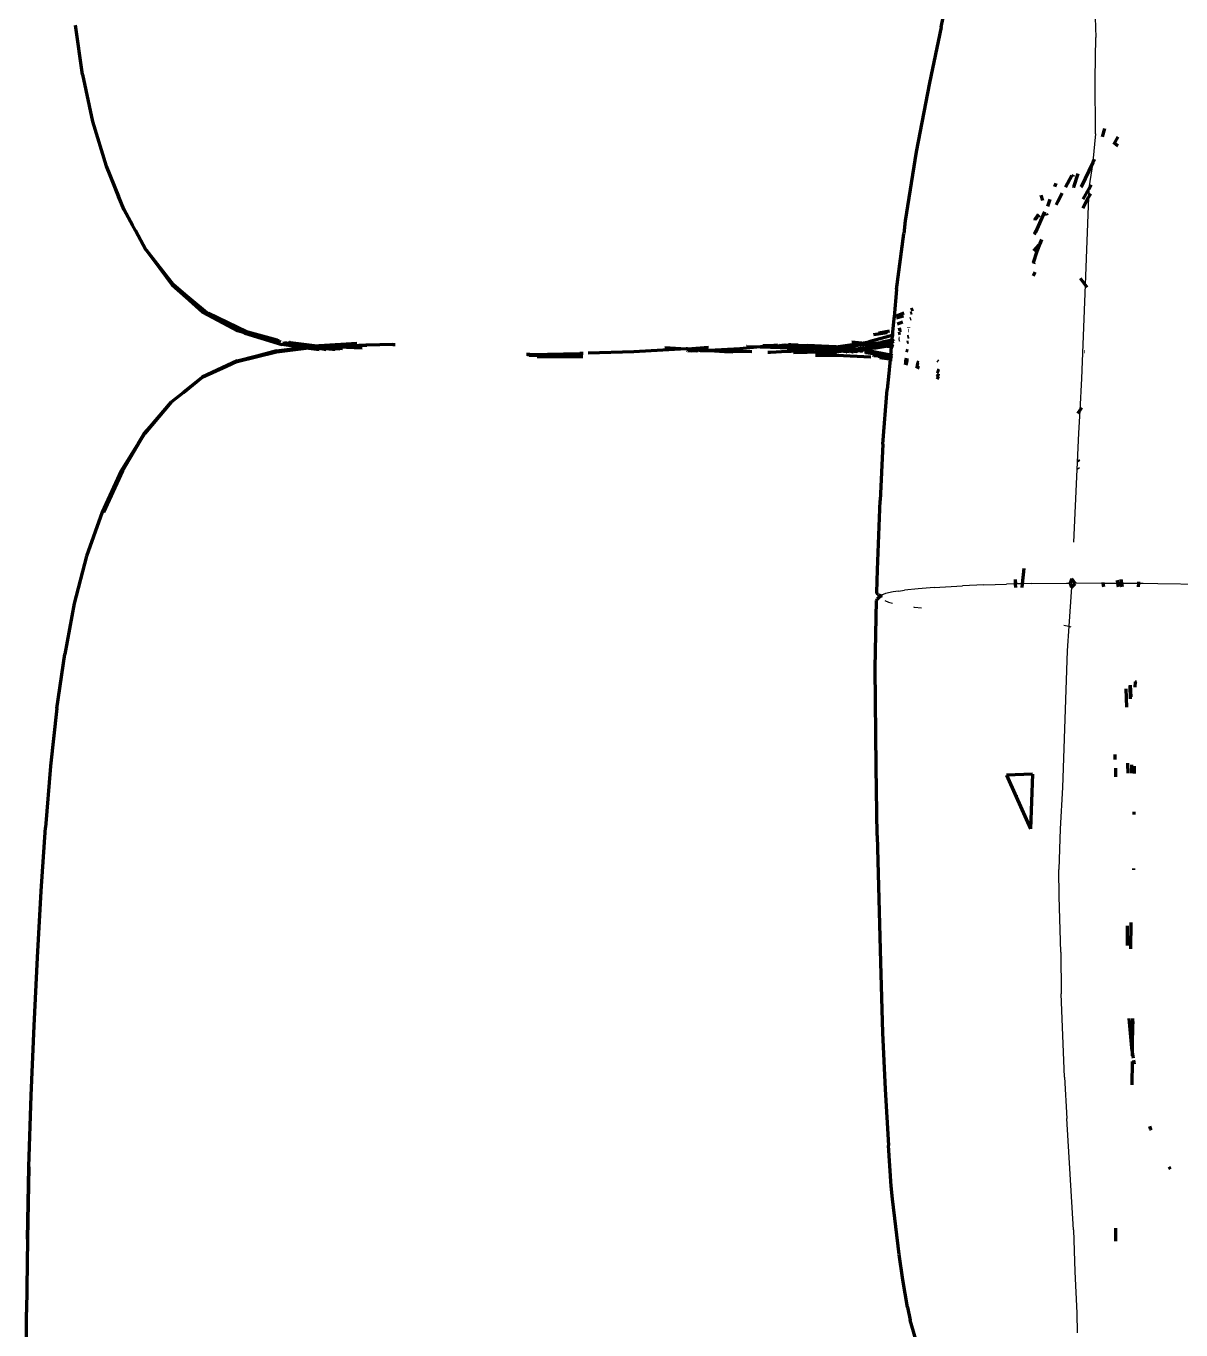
# Model space of a CAD drawing. Header units: millimetres. Extents: x 4307 to 31003, y 2809 to 20009.
# Drawn here: x 6837.9 to 7088.3, y 8892.2 to 9174.7 of the extents above; entities that cross this region are included whole.
import ezdxf

# ---------------------------------------------------------------- set-up
doc = ezdxf.new("R2010")
doc.units = ezdxf.units.MM
doc.layers.add('ProfileEdges', color=7, linetype='Continuous')

msp = doc.modelspace()

# ---------------------------------------------------------------- linework, layer by layer
for p, q in [((7069.41, 9187.16), (7069.86, 9172.3)), ((7069.72, 9163.37), (7069.86, 9172.3)), ((7069.82, 9151.41), (7069.72, 9163.37)), ((7069.82, 9151.41), (7069.22, 9145.41)), ((7069.19, 9145.21), (7068.38, 9139.67)), ((7069.21, 9145.26), (7069.19, 9145.21)), ((7069.22, 9145.41), (7069.21, 9145.26)), ((7068.37, 9139.43), (7068.31, 9137.63)), ((7068.38, 9139.67), (7068.37, 9139.43)), ((7068.31, 9137.63), (7067.57, 9118.66)), ((7067.57, 9118.66), (7066.79, 9098.33)), ((7066.79, 9098.33), (7066.39, 9091.45)), ((7066.39, 9091.45), (7066.1, 9086.53)), ((7066.1, 9086.53), (7065.04, 9062.9)), ((7053.98, 9053.88), (7052.47, 9053.84)), ((7055.88, 9053.94), (7053.98, 9053.88)), ((7055.88, 9053.94), (7063.5, 9054.04)), ((7063.5, 9054.04), (7064.3, 9053.99)), ((7065.69, 9054.06), (7065.42, 9053.97)), ((7065.69, 9054.06), (7071.41, 9054.04)), ((7071.41, 9054.04), (7074.6, 9054.03)), ((7074.6, 9054.03), (7074.68, 9054.03)), ((7074.68, 9054.03), (7075.39, 9054.02)), ((7075.39, 9054.02), (7075.5, 9054.02)), ((7075.5, 9054.02), (7079.19, 9054.01)), ((7079.19, 9054.01), (7080.12, 9054)), ((7080.12, 9054), (7083.32, 9053.94)), ((7083.32, 9053.94), (7093.22, 9053.77)), ((7024.27, 9051.76), (7023.37, 9051.38)), ((7025.91, 9052.11), (7024.27, 9051.76)), ((7027.07, 9052.3), (7025.91, 9052.11)), ((7027.07, 9052.3), (7028.39, 9052.47)), ((7031.33, 9052.77), (7028.39, 9052.47)), ((7034.78, 9053.04), (7031.33, 9052.77)), ((7034.78, 9053.04), (7040.95, 9053.46)), ((7045.61, 9053.67), (7040.95, 9053.46)), ((7045.61, 9053.67), (7050.48, 9053.78)), ((7052.41, 9053.84), (7050.48, 9053.78)), ((7052.47, 9053.84), (7052.41, 9053.84)), ((7064.56, 9053.17), (7064.02, 9044.67)), ((7024.11, 9050.24), (7024.87, 9049.87)), ((7024.87, 9049.87), (7025.76, 9049.65)), ((7030.52, 9048.76), (7030.39, 9048.79)), ((7032.04, 9048.57), (7030.52, 9048.76)), ((7062.91, 9044.93), (7064.02, 9044.67)), ((7064.02, 9044.67), (7063.68, 9039.33)), ((7064.02, 9044.67), (7064.47, 9044.56)), ((7063.68, 9039.33), (7062.61, 9009.69)), ((7078.79, 9032.41), (7078.45, 9032.62)), ((7062.61, 9009.69), (7062.15, 9000.74)), ((7062.15, 9000.74), (7061.84, 8991.94)), ((7061.95, 8986.1), (7061.84, 8991.94)), ((7062.27, 8974.03), (7061.95, 8986.1)), ((7062.27, 8974.03), (7062.38, 8965.03)), ((7063.11, 8946.97), (7062.38, 8965.03)), ((7063.11, 8946.97), (7063.56, 8937.96)), ((7065.04, 8913.88), (7063.56, 8937.96)), ((7065.04, 8913.88), (7065.31, 8904.86)), ((7065.31, 8904.86), (7065.78, 8895.83)), ((7065.78, 8895.83), (7065.83, 8891.57))]:
    msp.add_line(p, q)
at = {"layer": 'ProfileEdges', "lineweight": 211}
for p, q in [((7036.31, 9174.54), (7038.87, 9186.61)), ((6850.11, 9164.26), (6848.62, 9174.95)), ((7036.31, 9174.54), (7033.78, 9162.42)), ((6850.11, 9164.26), (6852.27, 9154.1)), ((7033.78, 9162.42), (7030.91, 9147.52)), ((6852.27, 9154.1), (6855.22, 9144.37)), ((7071.76, 9152.53), (7071.21, 9150.72)), ((7073.74, 9149.06), (7074.69, 9150.76)), ((7030.91, 9147.52), (7028.55, 9132.54)), ((7074.29, 9148.7), (7074.63, 9149.32)), ((6855.22, 9144.37), (6857.93, 9137.82)), ((6857.93, 9137.82), (6855.34, 9144.37)), ((7069.19, 9145.21), (7066.72, 9139.93)), ((7069.51, 9145.91), (7069.21, 9145.26)), ((7064.68, 9142.35), (7063.32, 9139.85)), ((7065, 9142.51), (7064.87, 9142.24)), ((7066, 9142.72), (7065.06, 9139.84)), ((7061.16, 9140.62), (7060.89, 9139.88)), ((7065.04, 9139.79), (7065.01, 9139.72)), ((7066.72, 9139.93), (7066.64, 9139.81)), ((7067.13, 9137.2), (7068.37, 9139.43)), ((7068.37, 9139.43), (7068.89, 9140.36)), ((6857.93, 9137.82), (6859.07, 9134.95)), ((6859.12, 9134.95), (6857.93, 9137.82)), ((7057.97, 9138.12), (7058.32, 9136.93)), ((7059.92, 9137.18), (7059.37, 9135.66)), ((7061.29, 9135.98), (7061.62, 9136.74)), ((7062.6, 9138.55), (7061.62, 9136.74)), ((7068.31, 9137.63), (7067.06, 9135.31)), ((7068.72, 9138.41), (7068.31, 9137.63)), ((6859.12, 9134.95), (6859.07, 9134.95)), ((6859.07, 9134.95), (6860.95, 9131.58)), ((6860.95, 9131.58), (6859.12, 9134.95)), ((7056.65, 9132.86), (7057.47, 9133.98)), ((7057.09, 9133.24), (7056.65, 9132.86)), ((7056.83, 9130.1), (7058.83, 9134.49)), ((7057.18, 9133.38), (7057.09, 9133.24)), ((7057.28, 9133.49), (7057.18, 9133.38)), ((7057.35, 9133.57), (7057.28, 9133.49)), ((7057.35, 9133.57), (7057.64, 9133.87)), ((7059.13, 9134.12), (7059.23, 9133.79)), ((6861.59, 9130.43), (6860.95, 9131.58)), ((6863.84, 9126.26), (6861.59, 9130.43)), ((7028.55, 9132.54), (7028.22, 9129.75)), ((7056.87, 9130.37), (7056.55, 9129.8)), ((7056.65, 9132.86), (7056.64, 9132.65)), ((7026.67, 9117.67), (7028.22, 9129.75)), ((7056.43, 9126.04), (7057.61, 9127.37)), ((7056.55, 9129.61), (7056.83, 9130.1)), ((7057.15, 9125.95), (7057.8, 9127.61)), ((7057.8, 9127.61), (7057.61, 9127.37)), ((7057.8, 9127.61), (7058.15, 9128.52)), ((7058.02, 9127.89), (7057.8, 9127.61)), ((6863.84, 9126.26), (6863.88, 9126.25)), ((6863.88, 9126.25), (6863.94, 9126.24)), ((6863.94, 9126.24), (6869.81, 9118.68)), ((6864.5, 9125.43), (6863.94, 9126.24)), ((6865.62, 9123.93), (6864.5, 9125.43)), ((7056.35, 9123.47), (7057.15, 9125.95)), ((6869.53, 9118.7), (6865.62, 9123.93)), ((6869.59, 9118.72), (6865.62, 9123.93)), ((7056.41, 9123.42), (7056.35, 9123.25)), ((7056.26, 9120.59), (7056.69, 9121.39)), ((7066.49, 9120.14), (7067.57, 9118.66)), ((6869.53, 9118.7), (6869.59, 9118.72)), ((6876.16, 9112.72), (6869.53, 9118.7)), ((6869.53, 9118.7), (6876.19, 9112.78)), ((6876.19, 9112.78), (6869.59, 9118.72)), ((6876.86, 9112.65), (6869.81, 9118.68)), ((6869.81, 9118.68), (6877.1, 9112.64)), ((7026.67, 9117.67), (7026.11, 9111.7)), ((7067.57, 9118.66), (7067.93, 9118.19)), ((7030.24, 9113.41), (7029.75, 9113.15)), ((6876.19, 9112.78), (6876.16, 9112.72)), ((6876.16, 9112.72), (6883.72, 9108.71)), ((6876.16, 9112.72), (6883.72, 9108.86)), ((6876.19, 9112.78), (6883.72, 9108.86)), ((6876.86, 9112.65), (6879.24, 9111.47)), ((6877.1, 9112.64), (6877.2, 9112.59)), ((6877.2, 9112.59), (6877.45, 9112.44)), ((6879.24, 9111.47), (6877.45, 9112.44)), ((6885.12, 9108.57), (6877.45, 9112.44)), ((6877.45, 9112.44), (6885.61, 9108.55)), ((6885.67, 9108.47), (6877.45, 9112.44)), ((6879.24, 9111.47), (6885.12, 9108.57)), ((6884.41, 9108.67), (6879.24, 9111.47)), ((7026.08, 9111.38), (7025.73, 9107.71)), ((7026.11, 9111.7), (7025.94, 9111.63)), ((7026.01, 9111.36), (7026.08, 9111.38)), ((7026.11, 9111.7), (7026.08, 9111.38)), ((7026.08, 9111.38), (7026.19, 9111.42)), ((7026.22, 9111.74), (7026.11, 9111.7)), ((7028.26, 9112.54), (7026.57, 9111.88)), ((7026.61, 9111.53), (7028.16, 9111.96)), ((7027.92, 9110.58), (7026.77, 9110.13)), ((7029.73, 9111.29), (7029.52, 9111.21)), ((7029.67, 9112.5), (7030.06, 9112.67)), ((6883.72, 9108.86), (6883.79, 9108.84)), ((6885.05, 9108.33), (6883.72, 9108.71)), ((6883.79, 9108.84), (6883.99, 9108.78)), ((6883.99, 9108.78), (6884.03, 9108.77)), ((6884.03, 9108.77), (6884.41, 9108.67)), ((6884.41, 9108.67), (6884.44, 9108.65)), ((6884.44, 9108.65), (6892.52, 9106.48)), ((6892.18, 9106.48), (6884.44, 9108.65)), ((6885.05, 9108.33), (6884.44, 9108.65)), ((6886.9, 9107.79), (6885.05, 9108.33)), ((6885.3, 9108.19), (6885.05, 9108.33)), ((6885.18, 9108.55), (6885.12, 9108.57)), ((6885.38, 9108.45), (6885.18, 9108.55)), ((6885.3, 9108.19), (6893.37, 9105.75)), ((6885.38, 9108.45), (6892.52, 9106.48)), ((6885.61, 9108.55), (6885.91, 9108.47)), ((6885.67, 9108.47), (6892.7, 9106.57)), ((6885.95, 9108.46), (6892.35, 9106.76)), ((6886.9, 9107.79), (6887.05, 9107.75)), ((7025.73, 9107.71), (7020.67, 9106.28)), ((7021.64, 9107.89), (7024.59, 9108.36)), ((7022.83, 9108.26), (7025.15, 9108.66)), ((7025.73, 9107.71), (7025.64, 9106.7)), ((7025.86, 9107.74), (7025.73, 9107.71)), ((7026.17, 9107.83), (7026.08, 9107.81)), ((7027.52, 9108.21), (7027.01, 9108.07)), ((7027.03, 9108.99), (7027.67, 9109.1)), ((7027.3, 9108.79), (7027.63, 9108.85)), ((7029.22, 9108.75), (7029.31, 9108.8)), ((7029.33, 9109.25), (7029.28, 9109.24)), ((7029.3, 9109.38), (7029.33, 9109.39)), ((6892.15, 9104.35), (6897.91, 9105.08)), ((6899.12, 9104.91), (6892.15, 9104.09)), ((6899.12, 9104.91), (6892.15, 9104.12)), ((6892.18, 9106.48), (6892.52, 9106.48)), ((6892.52, 9106.48), (6892.72, 9106.45)), ((6892.72, 9106.45), (6892.81, 9106.41)), ((6892.81, 9106.41), (6892.93, 9106.39)), ((6892.93, 9106.39), (6892.97, 9106.42)), ((6893.14, 9106.33), (6892.97, 9106.42)), ((6897.91, 9105.08), (6893.37, 9105.75)), ((6894.15, 9105.95), (6893.54, 9106.05)), ((6893.94, 9106.11), (6894.08, 9106.07)), ((6894.08, 9106.07), (6895.54, 9105.77)), ((6894.08, 9106.07), (6894.74, 9106.02)), ((6895.54, 9105.77), (6894.15, 9105.95)), ((6894.2, 9106.12), (6894.34, 9106.13)), ((6894.34, 9106.13), (6894.74, 9106.02)), ((6894.68, 9106.14), (6895.84, 9105.84)), ((6894.74, 9106.02), (6895.18, 9105.9)), ((6895.15, 9106.16), (6894.98, 9106.16)), ((6895.15, 9106.16), (6900.95, 9105.47)), ((6895.18, 9105.9), (6895.37, 9105.9)), ((6895.18, 9105.9), (6895.54, 9105.77)), ((6895.37, 9105.9), (6895.84, 9105.84)), ((6895.8, 9105.71), (6895.54, 9105.77)), ((6895.86, 9105.72), (6895.8, 9105.71)), ((6895.84, 9105.84), (6896.21, 9105.74)), ((6895.84, 9105.84), (6897.29, 9105.64)), ((6896.23, 9105.62), (6895.86, 9105.72)), ((6896.21, 9105.74), (6897.29, 9105.64)), ((6896.23, 9105.62), (6897.23, 9105.52)), ((6897.28, 9105.49), (6897.23, 9105.52)), ((6898.17, 9105.38), (6897.28, 9105.49)), ((6897.29, 9105.64), (6898.14, 9105.53)), ((6897.91, 9105.08), (6899.01, 9105.22)), ((6899.12, 9104.91), (6897.91, 9105.08)), ((6900.2, 9105.37), (6898.14, 9105.53)), ((6898.14, 9105.53), (6899.55, 9105.29)), ((6899.55, 9105.29), (6898.17, 9105.38)), ((6898.17, 9105.38), (6899.01, 9105.22)), ((6899.25, 9105.25), (6899.01, 9105.22)), ((6899.23, 9104.89), (6899.12, 9104.91)), ((6900.31, 9105.04), (6899.23, 9104.89)), ((6901.51, 9104.56), (6899.23, 9104.89)), ((6899.25, 9105.25), (6899.55, 9105.29)), ((6899.25, 9105.25), (6900.69, 9105.08)), ((6900.31, 9105.04), (6899.25, 9105.25)), ((6899.55, 9105.29), (6899.72, 9105.31)), ((6899.88, 9105.33), (6899.72, 9105.31)), ((6899.72, 9105.31), (6900.11, 9105.24)), ((6899.88, 9105.33), (6900.2, 9105.37)), ((6901.41, 9105.16), (6899.88, 9105.33)), ((6900.11, 9105.24), (6900.71, 9105.18)), ((6900.2, 9105.37), (6900.95, 9105.47)), ((6902.12, 9105.2), (6900.2, 9105.37)), ((6900.35, 9105.04), (6900.31, 9105.04)), ((6900.41, 9105.02), (6900.35, 9105.04)), ((6900.56, 9105.04), (6900.41, 9105.02)), ((6900.69, 9105.08), (6900.56, 9105.04)), ((6901.46, 9104.91), (6900.56, 9105.04)), ((6900.8, 9105.07), (6900.69, 9105.08)), ((6900.71, 9105.18), (6901.03, 9105.12)), ((6901.03, 9105.12), (6900.8, 9105.07)), ((6900.8, 9105.07), (6902.86, 9104.82)), ((6900.95, 9105.47), (6901.46, 9105.53)), ((6900.95, 9105.47), (6902.26, 9105.31)), ((6901.03, 9105.12), (6901.09, 9105.13)), ((6901.09, 9105.13), (6901.14, 9105.1)), ((6901.14, 9105.1), (6901.29, 9105.12)), ((6901.41, 9105.16), (6901.29, 9105.12)), ((6901.29, 9105.12), (6903.59, 9104.79)), ((6901.46, 9105.17), (6901.41, 9105.16)), ((6901.46, 9105.14), (6901.41, 9105.16)), ((6901.46, 9105.53), (6909.61, 9106.05)), ((6901.46, 9105.17), (6901.46, 9105.14)), ((6901.57, 9105.15), (6901.46, 9105.17)), ((6901.57, 9105.15), (6901.46, 9105.14)), ((6901.46, 9104.91), (6902.95, 9104.66)), ((6902.86, 9104.82), (6901.46, 9104.91)), ((6901.95, 9105.17), (6901.57, 9105.15)), ((6903.02, 9104.98), (6901.57, 9105.15)), ((6902.12, 9105.2), (6901.95, 9105.17)), ((6902.33, 9105.18), (6902.12, 9105.2)), ((6903.52, 9105.26), (6902.26, 9105.31)), ((6903.52, 9105.26), (6902.33, 9105.18)), ((6906.52, 9104.79), (6902.33, 9105.18)), ((6903.59, 9104.73), (6902.86, 9104.82)), ((6903.02, 9104.98), (6905.93, 9104.77)), ((6905.14, 9104.74), (6903.02, 9104.98)), ((6903.6, 9105.26), (6903.52, 9105.26)), ((6904.31, 9104.71), (6903.59, 9104.79)), ((6904.01, 9104.7), (6903.59, 9104.73)), ((6903.67, 9105.24), (6903.6, 9105.26)), ((6903.86, 9105.24), (6903.67, 9105.24)), ((6903.9, 9105.24), (6903.86, 9105.24)), ((6911.56, 9105.61), (6903.9, 9105.24)), ((6903.9, 9105.24), (6911.56, 9105.58)), ((6910.79, 9104.95), (6903.9, 9105.24)), ((6904.31, 9104.71), (6904.8, 9104.73)), ((6911.56, 9105.58), (6911.56, 9105.61)), ((6911.8, 9105.57), (6911.56, 9105.61)), ((6911.56, 9105.58), (6911.8, 9105.57)), ((6917.41, 9105.73), (6911.8, 9105.57)), ((6917.41, 9105.73), (6917.92, 9105.71)), ((6981.05, 9104.77), (6969.7, 9104.14)), ((6976.37, 9105.06), (6981.05, 9104.77)), ((6981.29, 9104.79), (6981.05, 9104.77)), ((6981.29, 9104.79), (6985.87, 9105.15)), ((6981.29, 9104.79), (6985.49, 9104.49)), ((6992.68, 9104.78), (6985.98, 9104.46)), ((6997.1, 9105.22), (6992.68, 9104.78)), ((6994.19, 9105.33), (6994.1, 9105.33)), ((6994.19, 9105.33), (6997.1, 9105.22)), ((6997.1, 9105.22), (6997.24, 9105.23)), ((6999.14, 9105.42), (6997.24, 9105.23)), ((6997.24, 9105.23), (7003.52, 9105.02)), ((7003.52, 9104.97), (6997.24, 9105.23)), ((6999.14, 9105.42), (6997.63, 9105.46)), ((7000.85, 9105.58), (6999.14, 9105.42)), ((7003.52, 9105.28), (6999.14, 9105.42)), ((7001.25, 9105.6), (7003.65, 9105.43)), ((7001.87, 9105.62), (7002.52, 9105.65)), ((7002.52, 9105.65), (7003.81, 9105.57)), ((7003.75, 9105.66), (7003.19, 9105.69)), ((7007.74, 9105.06), (7003.52, 9105.28)), ((7003.52, 9104.97), (7003.52, 9105.02)), ((7003.52, 9105.02), (7008.19, 9104.71)), ((7003.52, 9104.97), (7008.19, 9104.71)), ((7007.74, 9105.06), (7003.65, 9105.43)), ((7003.75, 9105.66), (7004.76, 9105.59)), ((7004.76, 9105.59), (7003.81, 9105.57)), ((7003.81, 9105.57), (7011.85, 9104.99)), ((7003.81, 9105.57), (7011.3, 9104.95)), ((7005.26, 9105.56), (7004.76, 9105.59)), ((7005.32, 9105.56), (7005.26, 9105.56)), ((7005.32, 9105.56), (7007.29, 9105.53)), ((7005.32, 9105.56), (7012.63, 9105.07)), ((7013.54, 9105.21), (7007.29, 9105.53)), ((7010.04, 9104.86), (7007.74, 9105.06)), ((7011.3, 9104.95), (7007.74, 9105.06)), ((7008.37, 9104.73), (7008.19, 9104.71)), ((7010.04, 9104.86), (7008.37, 9104.73)), ((7008.37, 9104.73), (7008.79, 9104.68)), ((7008.96, 9104.69), (7010.55, 9104.81)), ((7010.04, 9104.86), (7011.3, 9104.95)), ((7010.55, 9104.81), (7010.04, 9104.86)), ((7011.86, 9104.91), (7010.55, 9104.81)), ((7013.77, 9104.52), (7010.55, 9104.81)), ((7011.85, 9104.99), (7011.3, 9104.95)), ((7011.86, 9104.91), (7011.3, 9104.95)), ((7012.34, 9105.03), (7011.85, 9104.99)), ((7011.85, 9104.99), (7012.46, 9104.95)), ((7011.86, 9104.91), (7012.46, 9104.95)), ((7013.58, 9104.8), (7011.86, 9104.91)), ((7012.34, 9105.03), (7012.63, 9105.07)), ((7012.46, 9104.95), (7013.44, 9105.02)), ((7012.46, 9104.95), (7013.96, 9104.84)), ((7012.63, 9105.07), (7013.54, 9105.21)), ((7012.63, 9105.07), (7013.44, 9105.02)), ((7013.44, 9105.02), (7013.96, 9105.06)), ((7013.44, 9105.02), (7013.94, 9104.99)), ((7013.54, 9105.21), (7019.15, 9106.05)), ((7014.63, 9105.16), (7013.54, 9105.21)), ((7013.61, 9104.76), (7013.58, 9104.8)), ((7013.61, 9104.76), (7013.84, 9104.74)), ((7013.84, 9104.74), (7014.11, 9104.7)), ((7013.94, 9104.99), (7016.83, 9104.62)), ((7013.96, 9105.06), (7014.63, 9105.16)), ((7014.63, 9105.16), (7014.69, 9105.15)), ((7014.69, 9105.15), (7020.79, 9105.89)), ((7014.69, 9105.15), (7017.82, 9104.76)), ((7016.9, 9104.61), (7017.82, 9104.76)), ((7019.15, 9106.05), (7016.97, 9106.26)), ((7017.82, 9104.76), (7017.92, 9104.74)), ((7022.77, 9105.45), (7017.92, 9104.74)), ((7017.92, 9104.74), (7022.77, 9105.39)), ((7017.92, 9104.74), (7018.42, 9104.68)), ((7018.42, 9104.68), (7022.15, 9104.99)), ((7019.15, 9106.05), (7020.67, 9106.28)), ((7020.79, 9105.89), (7019.15, 9106.05)), ((7020.79, 9105.89), (7023.27, 9106.19)), ((7023.01, 9105.68), (7020.79, 9105.89)), ((7022.15, 9104.99), (7024.3, 9105.39)), ((7023.32, 9105.61), (7022.77, 9105.45)), ((7022.77, 9105.39), (7023.43, 9105.59)), ((7022.77, 9105.45), (7022.77, 9105.39)), ((7023.32, 9105.61), (7023.01, 9105.68)), ((7025.64, 9106.7), (7023.27, 9106.19)), ((7025.6, 9106.27), (7023.32, 9105.61)), ((7023.43, 9105.59), (7023.32, 9105.61)), ((7023.43, 9105.59), (7025.59, 9106.22)), ((7024.3, 9105.39), (7023.43, 9105.59)), ((7024.3, 9105.39), (7025.53, 9105.62)), ((7025.49, 9105.13), (7024.3, 9105.39)), ((7025.49, 9105.13), (7025.33, 9103.46)), ((7025.53, 9105.62), (7025.49, 9105.13)), ((7025.62, 9105.11), (7025.49, 9105.13)), ((7025.59, 9106.22), (7025.53, 9105.62)), ((7025.53, 9105.62), (7025.67, 9105.65)), ((7025.6, 9106.27), (7025.59, 9106.22)), ((7025.59, 9106.22), (7025.73, 9106.26)), ((7025.64, 9106.7), (7025.6, 9106.27)), ((7025.73, 9106.31), (7025.6, 9106.27)), ((7025.77, 9106.73), (7025.64, 9106.7)), ((7025.92, 9105.04), (7025.78, 9105.07)), ((7025.85, 9105.68), (7025.98, 9105.7)), ((7025.92, 9106.31), (7026.03, 9106.35)), ((7026.04, 9106.4), (7025.93, 9106.37)), ((7026.07, 9106.79), (7025.97, 9106.77)), ((7027.32, 9107.06), (7027.13, 9107.02)), ((7027.27, 9106.76), (7027.16, 9106.73)), ((7027.26, 9106.73), (7027.16, 9106.7)), ((7028.9, 9106.24), (7029.25, 9106.31)), ((7029.28, 9107.35), (7029.03, 9107.28)), ((7029.28, 9107.3), (7029.03, 9107.23)), ((7029.28, 9107.48), (7029.05, 9107.43)), ((6883.67, 9102.18), (6876.06, 9098.63)), ((6881.34, 9101.01), (6883.67, 9102.1)), ((6883.67, 9102.06), (6881.34, 9101.01)), ((6883.67, 9102.03), (6881.34, 9101.01)), ((6892.15, 9104.35), (6883.67, 9102.06)), ((6883.67, 9102.18), (6892.15, 9104.35)), ((6883.67, 9102.06), (6892.15, 9104.12)), ((6883.67, 9102.03), (6892.15, 9104.12)), ((6892.15, 9104.09), (6883.67, 9102.03)), ((6883.67, 9102.1), (6883.67, 9102.18)), ((6883.67, 9102.06), (6883.67, 9102.1)), ((6883.67, 9102.03), (6883.67, 9102.06)), ((6892.15, 9104.12), (6892.15, 9104.09)), ((6904.31, 9104.71), (6904.01, 9104.7)), ((6946.62, 9103.54), (6946.42, 9103.58)), ((6947.12, 9103.58), (6946.62, 9103.54)), ((6946.62, 9103.54), (6955.49, 9103.53)), ((6947, 9103.45), (6958.62, 9103.33)), ((6947.12, 9103.58), (6947.44, 9103.58)), ((6958.62, 9103.33), (6947.32, 9103.38)), ((6947.44, 9103.58), (6958, 9103.77)), ((6958.6, 9103.06), (6948.74, 9103.08)), ((6955.49, 9103.53), (6958.64, 9103.56)), ((6955.49, 9103.53), (6958.64, 9103.52)), ((6958.66, 9103.79), (6958, 9103.77)), ((6969.7, 9104.14), (6959.76, 9103.82)), ((6981.37, 9104.39), (6981.33, 9104.41)), ((6981.37, 9104.39), (6981.99, 9104.41)), ((6981.99, 9104.41), (6981.59, 9104.33)), ((6981.99, 9104.41), (6982.23, 9104.39)), ((6983.12, 9104.37), (6982.23, 9104.39)), ((6983.12, 9104.37), (6983.14, 9104.39)), ((6983.14, 9104.39), (6983.46, 9104.4)), ((6983.46, 9104.4), (6983.63, 9104.39)), ((6984.03, 9104.4), (6983.63, 9104.39)), ((6985.49, 9104.49), (6984.03, 9104.4)), ((6984.03, 9104.4), (6987.07, 9104.4)), ((6989.34, 9104.25), (6984.03, 9104.4)), ((6985.49, 9104.49), (6985.56, 9104.49)), ((6985.89, 9104.5), (6985.56, 9104.49)), ((6985.98, 9104.46), (6985.89, 9104.5)), ((6985.98, 9104.46), (6992.66, 9104.67)), ((6985.98, 9104.46), (6987.07, 9104.4)), ((6987.07, 9104.4), (6987.2, 9104.39)), ((6987.2, 9104.39), (6989.34, 9104.25)), ((6987.2, 9104.39), (6992.68, 9104.38)), ((6989.34, 9104.25), (6991.14, 9104.14)), ((6992.69, 9104.19), (6989.34, 9104.25)), ((6995.27, 9104.15), (6992.69, 9104.19)), ((6998.77, 9104.1), (6999.35, 9104.09)), ((6999.35, 9104.09), (7002.91, 9104.31)), ((7008.19, 9104.71), (7002.91, 9104.31)), ((7002.91, 9104.31), (7003.8, 9104.32)), ((7003.8, 9104.32), (7008.79, 9104.68)), ((7004.31, 9104.03), (7013.25, 9104.24)), ((7008.79, 9104.68), (7008.96, 9104.69)), ((7008.96, 9104.69), (7013.61, 9104.42)), ((7009.09, 9103.45), (7013.6, 9103.39)), ((7009.66, 9103.96), (7009.73, 9103.96)), ((7009.73, 9103.96), (7013.61, 9104.17)), ((7013.25, 9104.24), (7014.28, 9104.33)), ((7013.6, 9103.39), (7021.08, 9103.06)), ((7014.28, 9104.33), (7013.61, 9104.42)), ((7013.61, 9104.17), (7014.53, 9104.29)), ((7014.82, 9104.38), (7013.77, 9104.52)), ((7014.11, 9104.7), (7014.32, 9104.68)), ((7014.28, 9104.33), (7014.53, 9104.29)), ((7014.32, 9104.68), (7014.43, 9104.66)), ((7014.43, 9104.66), (7015.55, 9104.44)), ((7014.53, 9104.29), (7014.56, 9104.29)), ((7014.56, 9104.29), (7014.82, 9104.38)), ((7015.83, 9104.12), (7014.56, 9104.29)), ((7014.99, 9104.35), (7014.82, 9104.38)), ((7014.99, 9104.35), (7015.55, 9104.44)), ((7016.46, 9104.15), (7014.99, 9104.35)), ((7015.55, 9104.44), (7015.63, 9104.44)), ((7015.63, 9104.44), (7015.65, 9104.44)), ((7015.65, 9104.44), (7015.78, 9104.46)), ((7015.78, 9104.46), (7015.86, 9104.48)), ((7015.83, 9104.12), (7015.88, 9104.13)), ((7015.86, 9104.48), (7015.91, 9104.48)), ((7015.91, 9104.48), (7015.98, 9104.48)), ((7015.98, 9104.48), (7016.03, 9104.48)), ((7016.03, 9104.48), (7016.83, 9104.62)), ((7016.03, 9104.48), (7017.16, 9104.57)), ((7016.03, 9104.48), (7018, 9104.22)), ((7016.03, 9104.48), (7017.19, 9104.18)), ((7016.83, 9104.62), (7016.9, 9104.61)), ((7016.9, 9104.61), (7017.16, 9104.57)), ((7017.16, 9104.57), (7018.42, 9104.68)), ((7017.16, 9104.57), (7019.36, 9104.29)), ((7017.19, 9104.18), (7017.23, 9104.18)), ((7018.2, 9104.23), (7018, 9104.22)), ((7018.42, 9104.68), (7020.6, 9104.41)), ((7022.76, 9103.7), (7019.75, 9104.05)), ((7019.96, 9103.98), (7022.76, 9103.63)), ((7020.6, 9104.41), (7025.33, 9103.46)), ((7021.48, 9103.47), (7021.51, 9103.46)), ((7021.51, 9103.46), (7021.68, 9103.43)), ((7021.68, 9103.43), (7021.74, 9103.38)), ((7021.74, 9103.38), (7022.57, 9103.28)), ((7022.57, 9103.28), (7022.64, 9103.26)), ((7022.64, 9103.26), (7022.76, 9103.25)), ((7025.29, 9103.04), (7022.76, 9103.7)), ((7025.29, 9103.04), (7022.76, 9103.63)), ((7023.24, 9103.22), (7022.76, 9103.25)), ((7022.76, 9103.25), (7023.93, 9102.92)), ((7023.93, 9102.92), (7022.76, 9103.13)), ((7023.05, 9102.94), (7025.14, 9102.6)), ((7023.24, 9103.22), (7025.27, 9102.76)), ((7024.03, 9102.9), (7023.93, 9102.92)), ((7025.26, 9102.68), (7024.03, 9102.9)), ((7024.03, 9102.9), (7025.14, 9102.6)), ((7024.09, 9103.6), (7025.32, 9103.3)), ((7025.25, 9102.57), (7024.96, 9099.48)), ((7025.14, 9102.6), (7025.25, 9102.57)), ((7025.26, 9102.68), (7025.25, 9102.57)), ((7025.25, 9102.57), (7025.39, 9102.54)), ((7025.25, 9102.57), (7025.39, 9102.56)), ((7025.27, 9102.76), (7025.26, 9102.68)), ((7025.4, 9102.66), (7025.26, 9102.68)), ((7025.29, 9103.04), (7025.27, 9102.76)), ((7025.27, 9102.76), (7025.41, 9102.73)), ((7025.32, 9103.3), (7025.29, 9103.04)), ((7025.43, 9103.01), (7025.29, 9103.04)), ((7025.29, 9103.04), (7025.43, 9102.97)), ((7025.33, 9103.46), (7025.32, 9103.3)), ((7025.32, 9103.3), (7025.46, 9103.27)), ((7025.33, 9103.46), (7025.47, 9103.43)), ((7025.5, 9102.51), (7025.68, 9102.46)), ((7025.51, 9102.55), (7025.69, 9102.52)), ((7025.52, 9102.7), (7025.7, 9102.66)), ((7025.69, 9102.6), (7025.52, 9102.63)), ((7025.72, 9102.93), (7025.55, 9102.98)), ((7025.55, 9102.94), (7025.72, 9102.9)), ((7025.58, 9103.24), (7025.75, 9103.2)), ((7025.6, 9103.41), (7025.77, 9103.38)), ((7028.36, 9102.09), (7029.15, 9101.98)), ((7028.36, 9102.06), (7029.14, 9101.88)), ((7029.15, 9101.98), (7028.37, 9102.12)), ((7029.15, 9102.05), (7028.38, 9102.25)), ((7029.15, 9102.08), (7028.38, 9102.25)), ((7029.15, 9102.24), (7028.41, 9102.49)), ((7028.42, 9102.56), (7029.16, 9102.38)), ((7029.2, 9104.32), (7028.67, 9104.44)), ((7030.95, 9101.95), (7031.38, 9101.84)), ((7035.76, 9102.07), (7035.54, 9102.16)), ((7067.41, 9104.18), (7067.37, 9104.14)), ((6881.34, 9101.01), (6876.06, 9098.55)), ((6876.06, 9098.63), (6881.34, 9101.01)), ((7024.96, 9099.48), (7024.64, 9096)), ((7028.32, 9101.74), (7029.13, 9101.52)), ((7030.87, 9100.97), (7031.23, 9100.83)), ((7031.23, 9100.83), (7030.88, 9101.01)), ((7030.91, 9101.48), (7031.45, 9101.36)), ((7030.93, 9101.64), (7031.44, 9101.45)), ((7031.23, 9100.83), (7031.55, 9100.7)), ((7031.56, 9100.65), (7031.55, 9100.7)), ((7035.33, 9099.28), (7035.53, 9099.16)), ((7035.33, 9099.17), (7035.89, 9098.95)), ((7035.38, 9099.98), (7035.85, 9099.8)), ((7035.86, 9099.75), (7035.38, 9099.94)), ((7035.38, 9099.94), (7035.85, 9099.77)), ((7035.4, 9100.27), (7035.84, 9100.08)), ((7035.53, 9099.16), (7035.89, 9099)), ((6871.99, 9095.36), (6876.06, 9098.63)), ((6876.06, 9098.55), (6871.99, 9095.36)), ((6876.06, 9098.55), (6876.06, 9098.63)), ((7035.92, 9098.34), (7035.29, 9098.67)), ((6871.99, 9095.36), (6869.32, 9093.27)), ((6871.99, 9095.36), (6869.36, 9093.25)), ((7023.7, 9084.1), (7024.64, 9096)), ((6869.36, 9093.25), (6863.62, 9086.42)), ((6864.81, 9087.92), (6869.32, 9093.27)), ((6864.81, 9087.92), (6869.36, 9093.25)), ((6869.36, 9093.25), (6869.32, 9093.27)), ((7065.93, 9090.86), (7066.39, 9091.45)), ((7066.39, 9091.45), (7066.86, 9092.05)), ((6863.5, 9086.43), (6864.81, 9087.92)), ((6863.56, 9086.43), (6864.81, 9087.92)), ((6864.81, 9087.92), (6863.59, 9086.42)), ((6863.56, 9086.43), (6862.19, 9084.28)), ((6862.19, 9084.28), (6863.5, 9086.43)), ((6862.19, 9084.28), (6863.53, 9086.42)), ((6862.65, 9084.86), (6863.56, 9086.43)), ((6863.59, 9086.42), (6862.65, 9084.86)), ((6862.65, 9084.86), (6863.62, 9086.42)), ((6863.5, 9086.43), (6863.56, 9086.43)), ((6863.53, 9086.42), (6863.5, 9086.43)), ((6863.53, 9086.42), (6863.59, 9086.42)), ((6863.59, 9086.42), (6863.56, 9086.43)), ((6863.59, 9086.42), (6863.62, 9086.42)), ((6862.19, 9084.28), (6858.5, 9078.38)), ((6862.19, 9084.28), (6858.62, 9078.38)), ((6858.62, 9078.38), (6861.9, 9083.65)), ((6861.9, 9083.65), (6858.75, 9078.38)), ((6862.65, 9084.86), (6861.9, 9083.65)), ((7023.7, 9084.1), (7023.12, 9071.93)), ((7066.27, 9080.31), (7066.06, 9080.69)), ((6858.5, 9078.38), (6854.34, 9069.41)), ((6858.75, 9078.38), (6854.68, 9069.41)), ((6854.68, 9069.41), (6858.62, 9078.38)), ((6858.75, 9078.38), (6858.62, 9078.38)), ((7066.2, 9078.69), (7066.05, 9078.96)), ((7022.86, 9066.32), (7023.12, 9071.93)), ((6854.34, 9069.41), (6851.01, 9059.83)), ((7022.49, 9056.93), (7022.86, 9066.32)), ((6851.01, 9059.83), (6848.33, 9049.57)), ((7022.37, 9052.01), (7022.49, 9056.93)), ((7053.98, 9053.88), (7054.34, 9057.24)), ((7052.36, 9054.8), (7052.41, 9053.84)), ((7052.39, 9054.8), (7052.47, 9053.84)), ((7052.47, 9053.84), (7052.42, 9054.8)), ((7053.89, 9053.1), (7053.98, 9053.88)), ((7064.66, 9054.92), (7064.3, 9053.99)), ((7064.3, 9053.99), (7064.56, 9053.17)), ((7064.56, 9053.17), (7065.42, 9053.97)), ((7065.42, 9053.97), (7064.66, 9054.92)), ((7071.39, 9054.14), (7071.41, 9054.04)), ((7071.41, 9054.04), (7071.56, 9053.24)), ((7074.51, 9054.65), (7074.6, 9054.03)), ((7074.68, 9054.03), (7074.55, 9054.66)), ((7074.6, 9054.03), (7074.73, 9053.23)), ((7074.85, 9053.23), (7074.68, 9054.03)), ((7075.27, 9054.77), (7075.39, 9054.02)), ((7075.5, 9054.02), (7075.36, 9054.79)), ((7075.39, 9054.02), (7075.52, 9053.22)), ((7075.66, 9053.22), (7075.5, 9054.02)), ((7079.14, 9053.22), (7079.19, 9054.01)), ((7079.19, 9054.01), (7079.21, 9054.28)), ((7022.41, 9051.77), (7022.37, 9052.01)), ((7022.63, 9051.52), (7022.41, 9051.77)), ((7023.06, 9051.09), (7022.48, 9050.53)), ((7022.63, 9051.52), (7023.06, 9051.09)), ((7023.37, 9051.38), (7023.06, 9051.09)), ((7023.06, 9051.09), (7023.27, 9050.87)), ((7023.22, 9051.12), (7023.37, 9051.38)), ((7023.27, 9050.87), (7023.22, 9051.12)), ((7052.41, 9053.84), (7052.45, 9053.06)), ((7052.5, 9053.06), (7052.47, 9053.84)), ((6848.33, 9049.57), (6846.27, 9038.61)), ((7022.04, 9035.61), (7022.33, 9050.26)), ((7022.48, 9050.53), (7022.33, 9050.26)), ((6844.56, 9026.88), (6846.27, 9038.61)), ((7022.23, 9014.18), (7022.04, 9035.61)), ((7077.22, 9031.75), (7077.32, 9028.91)), ((7077.51, 9029.37), (7077.4, 9031.89)), ((7078.45, 9032.62), (7078.34, 9032.69)), ((7078.41, 9031.5), (7078.45, 9032.62)), ((7078.45, 9032.62), (7078.43, 9032.76)), ((7076.57, 9027.12), (7076.43, 9031.08)), ((6844.56, 9026.88), (6843.2, 9014.33)), ((6843.2, 9014.33), (6842.08, 9001.08)), ((7074.06, 9015.78), (7074.04, 9016.87)), ((7076.81, 9013.83), (7076.79, 9015.01)), ((7077.6, 9014.63), (7077.62, 9012.8)), ((7078.24, 9012.79), (7078.25, 9014.32)), ((7022.45, 8999.29), (7022.23, 9014.18)), ((7056.15, 9012.64), (7050.46, 9012.41)), ((7050.46, 9012.41), (7052.6, 9007.68)), ((7056.15, 9012.64), (7055.72, 9000.77)), ((7074.1, 9013.94), (7074.12, 9012.01)), ((7076.81, 9013.83), (7076.81, 9012.81)), ((7052.6, 9008.09), (7052.6, 9007.68)), ((7052.6, 9007.68), (7055.72, 9000.77)), ((7078.18, 9003.85), (7078.19, 9004.45)), ((6841.16, 8987.22), (6842.08, 9001.08)), ((7022.45, 8999.29), (7023.16, 8971.76)), ((7078.1, 8991.85), (7078.1, 8992.16)), ((6840.36, 8972.85), (6841.16, 8987.22)), ((7077.47, 8980.46), (7077.42, 8974.76)), ((7076.67, 8979.73), (7076.64, 8975.46)), ((6839.63, 8958.08), (6840.36, 8972.85)), ((7023.16, 8971.76), (7023.63, 8956.53)), ((6839, 8942.96), (6839.63, 8958.08)), ((7077.69, 8953.27), (7077.13, 8959.64)), ((7077.83, 8952.38), (7077.88, 8959.65)), ((7077.95, 8958.52), (7077.88, 8959.65)), ((7023.63, 8956.53), (7024.19, 8944.32)), ((7077.83, 8952.38), (7077.69, 8953.27)), ((7077.83, 8951.6), (7077.83, 8952.38)), ((7078.03, 8951.09), (7077.83, 8952.38)), ((7077.78, 8945.29), (7077.82, 8950.32)), ((7078.24, 8949.76), (7078.11, 8950.61)), ((7024.19, 8944.32), (7024.91, 8932.17)), ((6838.5, 8927.54), (6839, 8942.96)), ((7081.81, 8935.63), (7081.61, 8936.24)), ((7081.88, 8935.45), (7081.81, 8935.63)), ((7025.49, 8923.29), (7024.91, 8932.17)), ((6838.5, 8927.54), (6838.15, 8911.86)), ((6838.18, 8911.86), (6838.5, 8927.54)), ((7086.05, 8927.01), (7085.8, 8927.49)), ((7025.74, 8920.49), (7025.49, 8923.29)), ((7027.24, 8908.49), (7025.74, 8920.49)), ((7074.16, 8914.19), (7074.17, 8911.38)), ((6838.15, 8911.86), (6837.95, 8895.98)), ((7027.99, 8903.02), (7027.24, 8908.49)), ((7029.05, 8897.08), (7027.99, 8903.02)), ((6837.87, 8879.95), (6837.95, 8895.98)), ((7029.05, 8897.08), (7029.6, 8894.31)), ((7031.22, 8888.85), (7029.6, 8894.31))]:
    msp.add_line(p, q, dxfattribs=at)

doc.saveas('drawing.dxf')
